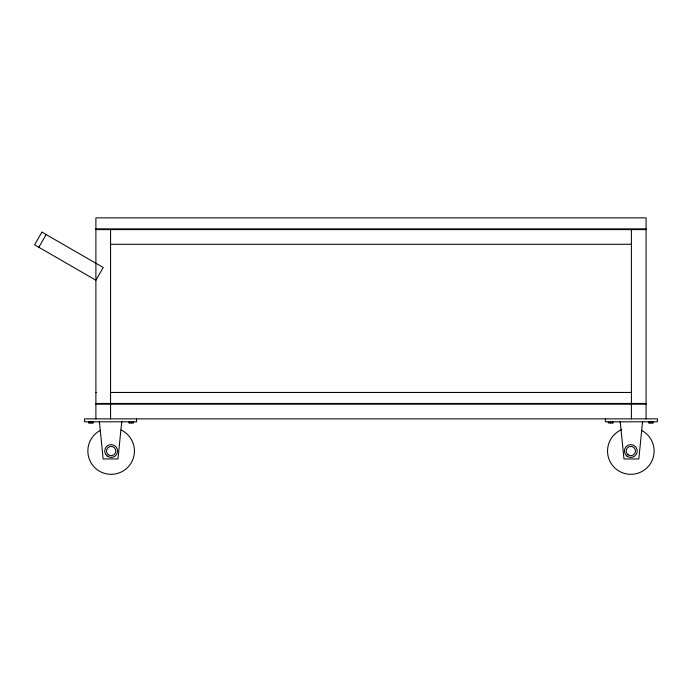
<?xml version="1.0" encoding="UTF-8"?>
<svg xmlns="http://www.w3.org/2000/svg" width="692" height="692" viewBox="0 0 692 692"><rect width="100%" height="100%" fill="white"/><g stroke="black" fill="none" stroke-linecap="round" stroke-linejoin="round"><path stroke-width="1.04" d="M38.821 247.269L46.156 234.562M95.894 228.87L646.077 228.87M95.894 229.606L646.077 229.606M110.564 244.276L631.407 244.276M95.894 392.459L96.621 392.459M110.564 392.459L631.407 392.459M95.894 403.462L646.077 403.462M95.894 404.197L646.077 404.197M653.162 421.8L653.162 422.968L648.914 422.968L648.914 421.8M652.945 421.8L652.945 422.968M650.93 421.8L650.93 422.968M649.131 421.8L649.131 422.968M646.077 418.868L646.077 217.868L95.894 217.868L95.894 418.868M642.548 422.968L642.548 421.8L638.828 458.943L623.976 458.943L620.257 421.8L620.257 422.968M631.407 229.606L631.407 418.868M613.017 421.8L613.017 422.968L608.311 422.968L608.311 421.8M612.342 421.8L612.342 422.968M610.327 421.8L610.327 422.968M605.405 418.868L605.405 421.8L657.4 421.8L657.4 418.868L84.562 418.868L84.562 421.8L136.558 421.8L136.558 418.868M133.651 421.8L133.651 422.968L128.946 422.968L128.946 421.8M131.636 421.8L131.636 422.968M129.62 421.8L129.62 422.968M121.705 422.968L121.705 421.8L117.986 458.943L103.134 458.943L99.423 421.8L99.423 422.968M110.564 229.606L110.564 418.868M93.048 421.8L93.048 422.968L88.801 422.968L88.801 421.8M92.84 421.8L92.84 422.968M91.033 421.8L91.033 422.968M89.017 421.8L89.017 422.968M641.501 430.329A23.294 23.294 0 0 1 648.508 466.192A23.294 23.294 0 0 1 611.996 464.739A23.294 23.294 0 0 1 621.831 429.55M121.057 429.957A23.294 23.294 0 0 1 129.568 465.275A23.294 23.294 0 0 1 93.238 465.932A23.294 23.294 0 0 1 100.47 430.329M41.935 232.131L34.6 244.83L95.894 280.217L103.229 267.51L41.935 232.131M628.016 454.722A4.636 4.636 0 0 0 635.429 451.617A4.636 4.636 0 0 0 629.037 446.755A4.636 4.636 0 0 0 628.016 454.722M108.298 454.705A4.636 4.636 0 0 0 115.737 451.651A4.636 4.636 0 0 0 109.379 446.738A4.636 4.636 0 0 0 108.298 454.705M107.208 456.114A6.427 6.427 0 0 0 117.51 451.893A6.427 6.427 0 0 0 108.705 445.086A6.427 6.427 0 0 0 107.208 456.114M626.935 456.14A6.427 6.427 0 0 0 637.194 451.85A6.427 6.427 0 0 0 628.345 445.103A6.427 6.427 0 0 0 626.935 456.14"/></g></svg>
